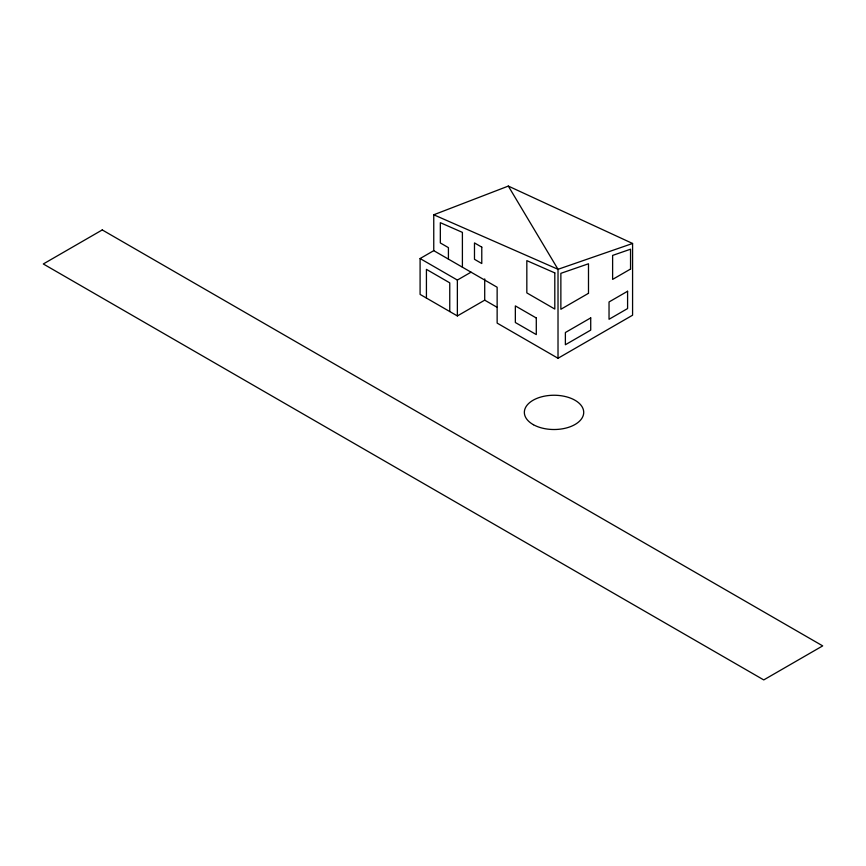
<?xml version="1.0" encoding="UTF-8"?>
<svg xmlns="http://www.w3.org/2000/svg" width="866" height="866" viewBox="0 0 866 866"><rect width="100%" height="100%" fill="white"/><g stroke="black" fill="none" stroke-linecap="round" stroke-linejoin="round"><path stroke-width="1.3" d="M496.954 307.224L484.711 300.156L457.367 315.938L420.097 294.408L420.097 258.544L433.758 250.653L497.138 287.241L497.138 323.105L558.018 358.264L632.581 315.213L632.581 243.476L508.32 186.082L433.758 214.779L433.758 250.653M420.097 258.544L457.367 280.064L471.039 272.173M632.581 243.476L558.018 269.304L433.758 214.779M508.32 186.082L558.018 269.304L558.018 358.264M484.711 278.895L484.711 300.156M462.401 267.183L462.401 232.369L440.329 222.681L440.329 242.956L448.415 247.633L448.415 259.107M457.367 280.064L457.367 315.938M449.757 311.543L449.757 282.846L426.429 269.369L426.429 298.066M102.253 229.934L43.3 263.968L763.747 679.918L822.7 645.884L102.253 229.934M588.49 293.314L560.865 309.27L560.865 273.331L588.49 263.773L588.49 293.314M630.545 269.045L612.619 279.393L612.619 255.416L630.545 249.202L630.545 269.045M627.59 291.257L609.036 301.963L609.036 319.273L627.59 308.556L627.59 291.257M590.72 317.898L565.379 332.522L565.379 344.744L590.72 330.119L590.72 317.898M554.803 272.909L526.831 260.634L526.831 292.903L554.803 309.054L554.803 272.909M481.777 247.135L474.481 242.913L474.481 259.302L481.777 263.524L481.777 247.135M536.292 317.995L515.346 305.904L515.346 322.509L536.292 334.59L536.292 317.995M533.434 424.719A29.682 17.136 0 0 0 582.84 416.514A29.682 17.136 0 0 0 545.818 395.914A29.682 17.136 0 0 0 533.434 424.719"/></g></svg>
